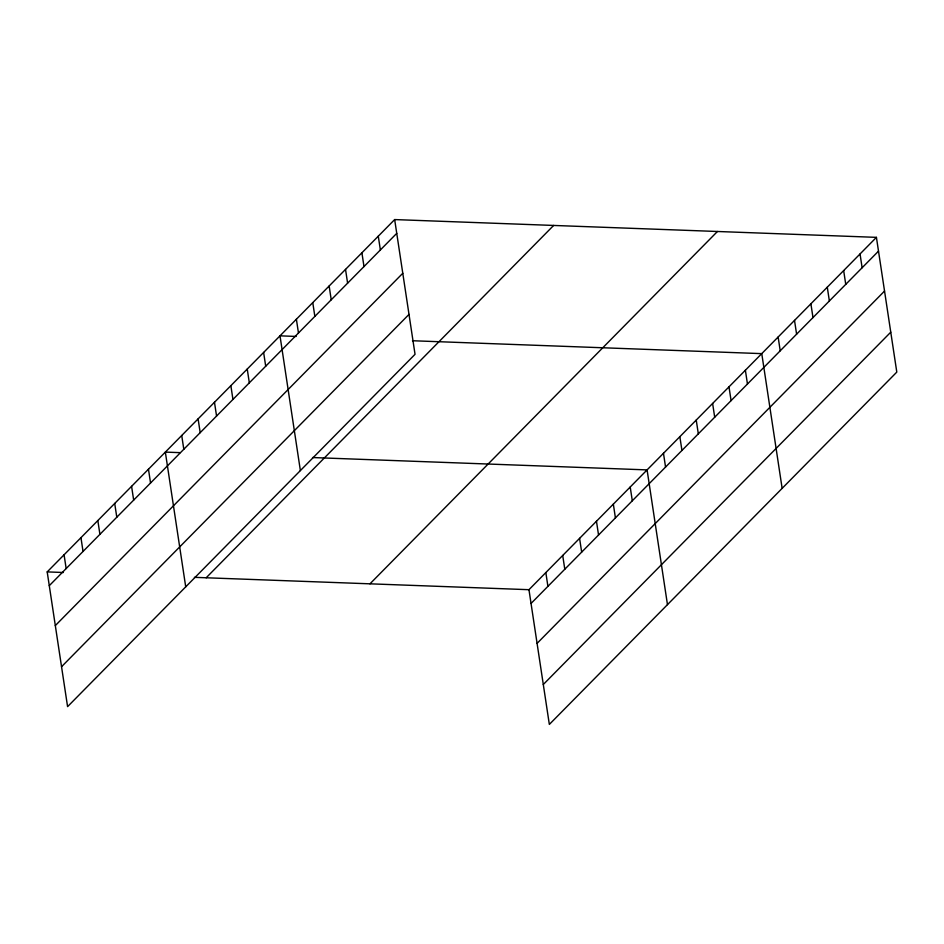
<?xml version="1.0" encoding="UTF-8"?>
<svg xmlns="http://www.w3.org/2000/svg" width="944" height="944" viewBox="0 0 944 944"><rect width="100%" height="100%" fill="white"/><g stroke="black" fill="none" stroke-linecap="round" stroke-linejoin="round"><path stroke-width="1.42" d="M394.663 219.574L415.041 354.307L67.579 706.643L47.2 571.899L394.663 219.574L876.421 237.357L896.8 372.101L549.337 724.426L528.959 589.693L876.421 237.357M49.289 585.669L396.751 233.345M55.318 625.589L402.793 273.264M61.537 666.724L409.012 314.387M206.181 577.775L553.644 225.439M369.977 583.817L717.44 231.492M531.035 603.464L878.51 251.139M537.077 643.383L884.54 291.059M543.296 684.506L890.758 332.182M296.192 336.442L280.002 335.84L300.381 470.584M412.481 340.737L761.761 353.634L782.139 488.367M180.056 452.648L165.342 452.105L185.72 586.849M312.547 457.545L647.088 469.9L667.467 604.632M47.2 571.899L63.39 572.501M194.405 577.339L528.959 589.693M860.043 253.971L862.12 267.742M843.665 270.586L845.741 284.356M827.286 287.188L829.363 300.959M810.896 303.803L812.985 317.573M794.518 320.405L796.606 334.188M778.139 337.02L780.216 350.79M745.382 370.237L747.459 384.019M728.992 386.851L731.081 400.622M712.614 403.454L714.702 417.236M696.235 420.068L698.324 433.839M679.857 436.683L681.934 450.453M663.479 453.285L665.555 467.068M630.214 487.01L632.303 500.78M613.34 504.12L615.417 517.902M596.466 521.241L598.543 535.012M579.581 538.351L581.669 552.122M562.707 555.461L564.795 569.232M545.833 572.571L547.909 586.354M378.284 236.177L380.373 249.959M361.906 252.791L363.995 266.562M345.528 269.406L347.604 283.176M329.149 286.008L331.226 299.779M312.771 302.623L314.848 316.393M296.381 319.225L298.469 333.008M263.624 352.454L265.701 366.225M247.245 369.057L249.322 382.827M230.867 385.671L232.944 399.442M214.477 402.274L216.565 416.056M198.098 418.888L200.187 432.659M181.72 435.503L183.809 449.273M148.468 469.215L150.544 482.998M131.582 486.337L133.67 500.108M114.708 503.447L116.796 517.218M97.834 520.557L99.911 534.339M80.96 537.679L83.037 551.449M64.074 554.789L66.163 568.559"/></g></svg>
